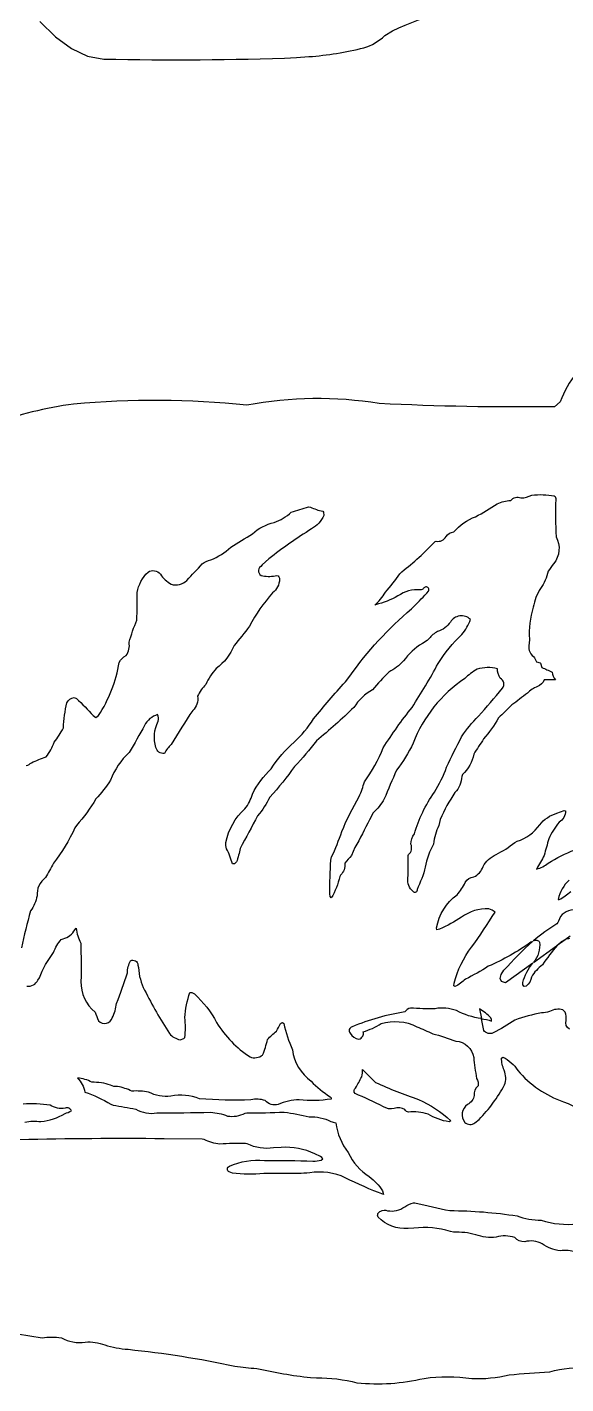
# Model space of a CAD drawing. Extents: x 0.4 to 24.4, y 0.2 to 14.2.
# Drawn here: x 9.95 to 13.06, y 0.23 to 8.08 of the extents above; entities that cross this region are included whole.
import ezdxf

# ---------------------------------------------------------------- set-up
doc = ezdxf.new("R2010")
doc.units = 0
doc.linetypes.add('0', pattern=[0])
doc.layers.add('1', color=7, linetype='0')

msp = doc.modelspace()

# ---------------------------------------------------------------- linework, layer by layer
at = {"layer": '1'}
for points in [[(10.019859, 8.113605), (10.110748, 8.024601), (10.203102, 7.956108), (10.296585, 7.91188), (10.390885, 7.895669, 0.014509), (11.504999, 7.90381), (11.577394, 7.909483, 0.042329), (11.895402, 7.960473, 0.112251), (12.016594, 8.03096), (12.060181, 8.057941, -0.095781), (12.690521, 8.226902, 0.043825)], [(14.493454, 8.103962, 0.175075), (14.484329, 7.941866, -0.053842), (14.459014, 7.889804, 0.017219), (14.218165, 7.544219, 0.070617), (14.196678, 7.479435, 0.023164), (14.293519, 7.268112, -0.020314), (13.794205, 6.832462, 0.045902), (13.413447, 6.453221), (13.400645, 6.432187, -0.107611), (13.303611, 6.282342, -0.00034), (13.124314, 6.07827, 0.075064), (13.031189, 5.912628), (12.99807, 5.883275, -0.015653), (11.983658, 5.901833, 0.086622), (11.218636, 5.892368, 0.049103), (10.216168, 5.898175, 0.059594), (9.743721, 5.780415)], [(9.942287, 3.807321, 0.132602), (9.971474, 3.823505, -0.014529), (10.056618, 3.857529, 0.080678), (10.103371, 3.941952, 0.047217), (10.156548, 4.024404, -0.037013), (10.176113, 4.170505, -0.249125), (10.21936, 4.201206), (10.232315, 4.195278, -0.01847), (10.32943, 4.095722), (10.344162, 4.085121), (10.359863, 4.095856, 0.101896), (10.480034, 4.403759, -0.174616), (10.51963, 4.443016, 0.191879), (10.53714, 4.519997, -0.03459), (10.582146, 4.648533, 0.007479), (10.584106, 4.80817, -0.165691), (10.6464, 4.926529, -0.38286), (10.717941, 4.914185, 0.104013), (10.779976, 4.856791, 0.292874), (10.870872, 4.878628, 0.005303), (10.960411, 4.973789, -0.110735), (11.008988, 4.99721, 0.092588), (11.12561, 5.070629, -0.017067), (11.251074, 5.147201, -0.141322), (11.377174, 5.213173, 0.077759), (11.475449, 5.272301, -0.022507), (11.576005, 5.303557), (11.585905, 5.302366, 0.055215), (11.657433, 5.278652), (11.661163, 5.273701), (11.663116, 5.254482, -0.167167), (11.592567, 5.176586, 0.022734), (11.345551, 5.004082), (11.307701, 4.968834), (11.298355, 4.959229, 0.676312), (11.310036, 4.904797, 0.108435), (11.392206, 4.907079, -0.399681), (11.407349, 4.88464, -0.221309), (11.367569, 4.805859, 0.064554), (11.233391, 4.613338, -0.01658), (11.144073, 4.500889, -0.138577), (11.041275, 4.369331, 0.082218), (10.981392, 4.276375, 0.103621), (10.933311, 4.207432, -0.245328), (10.905491, 4.125441, 0.015481), (10.780815, 3.929413, 0.070578), (10.741127, 3.877174, -0.41011), (10.692467, 3.910934, -0.191946), (10.704958, 4.062776, 0.193828), (10.701775, 4.101429, 0.211158), (10.62638, 4.039332, -0.011534), (10.537048, 3.88253, 0.116681), (10.429932, 3.72213, -0.046289), (10.344337, 3.614128, -0.058124), (10.232552, 3.460709), (10.223785, 3.446468, -0.053892), (10.099136, 3.241058, -0.009618), (10.053734, 3.158039, 0.25863), (10.004234, 3.051952, -0.110115), (9.966507, 2.966217, 0.018437), (9.914787, 2.751347)], [(13.086075, 2.805626, 0.076787), (13.059731, 2.798954), (13.013412, 2.765499, 0.021201), (12.928551, 2.654121, 0.087551), (12.86451, 2.582924, -0.204194), (12.834969, 2.530914), (12.822876, 2.52808), (12.816162, 2.537064), (12.815575, 2.550732, -0.105558), (12.872742, 2.663887), (12.714752, 2.549782), (12.692162, 2.557915), (12.684288, 2.574562), (12.690216, 2.596989), (12.70607, 2.622822, -0.026727), (12.871887, 2.789253), (12.861549, 2.783833, -0.050517), (12.615524, 2.645115, -0.031225), (12.483162, 2.570732, -0.085251), (12.422508, 2.528114), (12.416969, 2.532085), (12.417641, 2.546577, -0.101703), (12.518906, 2.756157, 0.018953), (12.65435, 2.959236), (12.637939, 2.970825), (12.618774, 2.977245, 0.181092), (12.460741, 2.928573, -0.034993), (12.333794, 2.860008), (12.316971, 2.856003), (12.316071, 2.868382, -0.189833), (12.434519, 3.058758, 0.093278), (12.481178, 3.130798, -0.243366), (12.531654, 3.163052, 0.22554), (12.584969, 3.222372, -0.170282), (12.660301, 3.291531, 0.054384), (12.768196, 3.361927), (12.781609, 3.369022, 0.172751), (12.912979, 3.46455, -0.14582), (13.012131, 3.531387), (13.054596, 3.5476), (13.06279, 3.543987, -0.238342), (13.025696, 3.479038, 0.086361), (12.966545, 3.382324, 0.024639), (12.939445, 3.287071, 0.001398), (12.894554, 3.207966, 0.127125), (12.962392, 3.242584, -0.040065), (13.115387, 3.319336, -0.021896)], [(13.082535, 3.143883, 0.143409), (13.020195, 3.032524), (13.025963, 3.03104, 0.042909), (13.092345, 3.078125, 0.000863)], [(13.107635, 2.971325, 0.344105), (13.022141, 2.906086), (13.017632, 2.898487), (13.011383, 2.89093, 0.034066), (12.876534, 2.79303, -0.417409), (12.912207, 2.784574, -0.200503), (12.877441, 2.667282), (13.009827, 2.762909, -0.100777), (13.060143, 2.799259), (13.089455, 2.820419, 0.015818)], [(9.945259, 2.529644, 0.320485), (10.009247, 2.564987), (10.017967, 2.578907, -0.06374), (10.099541, 2.725266, -0.081391), (10.144318, 2.800892, 0.200267), (10.217369, 2.848301), (10.230972, 2.864853, 0.082272), (10.256737, 2.77972, -0.014361), (10.258545, 2.557289, 0.227274), (10.339813, 2.379601, 0.00581), (10.360229, 2.329845, 0.585309), (10.439897, 2.347563, 0.088181), (10.464485, 2.430134, 0.013311), (10.527557, 2.607235, -0.126595), (10.545242, 2.677551, -0.542812), (10.587807, 2.652443), (10.591263, 2.637455, 0.1048), (10.626617, 2.506779, 0.02586), (10.77006, 2.255877, 0.159964), (10.832733, 2.219719), (10.853401, 2.226284), (10.858879, 2.232964, 0.069712), (10.85881, 2.348316, -0.062477), (10.888832, 2.493786), (10.900833, 2.49361), (10.915672, 2.485092, -0.086777), (11.043137, 2.319519, 0.108286), (11.236723, 2.120634, 0.25768), (11.309502, 2.131348, 0.036125), (11.338257, 2.22121, -0.05347), (11.389572, 2.26944, 0.026521), (11.413109, 2.31374), (11.418266, 2.317604), (11.425392, 2.320641), (11.431824, 2.314068, 0.047821), (11.481842, 2.162552, 0.204345), (11.589783, 1.979885, 0.047811), (11.700401, 1.889935), (11.707024, 1.882946), (11.705811, 1.877045, -0.078556), (11.521181, 1.872858, 0.106988), (11.399363, 1.844377, -0.276996), (11.324196, 1.868694, 0.115694), (11.242023, 1.872841, -0.035016), (10.944275, 1.878605, 0.141159), (10.778465, 1.893845, -0.154926), (10.64994, 1.917301, 0.05813), (10.553024, 1.922798, 0.050631), (10.470741, 1.95005, -0.218288), (10.429828, 1.957638, 0.080162), (10.32164, 1.974052, 0.109212), (10.238449, 1.998211, -0.159419), (10.281105, 1.917511, -0.05078), (10.430992, 1.847034), (10.44455, 1.84203, -0.00001), (10.575577, 1.818512, 0.180983), (10.697773, 1.797054, 0.007429), (11.008583, 1.800304, -0.078278), (11.105881, 1.778671, 0.154819), (11.208374, 1.794559), (11.218185, 1.79628, 0.011825), (11.434395, 1.801464, -0.027245), (11.579391, 1.773365, -0.133518), (11.70416, 1.74733, 0.003804), (11.732826, 1.738853, 0.133999), (11.804909, 1.566876, 0.146146), (11.92702, 1.428147, -0.094267), (12.003944, 1.345303), (12.008415, 1.324551, -0.027493), (11.78791, 1.421631, 0.153006), (11.582316, 1.449785, -0.009145), (11.514885, 1.446228), (11.316071, 1.446205, -0.057978), (11.134468, 1.447495), (11.116074, 1.45499, -0.63372), (11.117012, 1.488178, -0.132691), (11.319763, 1.520955, -0.015152), (11.600553, 1.517266, 0.042184), (11.648972, 1.524048), (11.658096, 1.530792), (11.652748, 1.538216), (11.644432, 1.54501), (11.61109, 1.560436, 0.126567), (11.416817, 1.596587), (11.372059, 1.59478, -0.159703), (11.220886, 1.617928), (11.209732, 1.620167, 0.0165), (11.061859, 1.616497, -0.090905), (10.971443, 1.642654), (10.9605, 1.645), (10.738978, 1.646713, 0.009272), (9.90445, 1.640519, -0.015164)], [(13.085617, 2.280453, -0.348929), (13.066156, 2.33215, 0.078902), (13.060326, 2.37965), (13.047249, 2.392448, 0.208715), (12.969566, 2.382959, -0.109374), (12.92408, 2.376019, 0.041945), (12.768845, 2.333427, -0.032072), (12.643471, 2.259682, -0.365314), (12.589287, 2.273842), (12.575745, 2.34156, -0.05079), (12.634117, 2.328194), (12.634285, 2.336685), (12.629776, 2.347, 0.070311), (12.564209, 2.39917), (12.575485, 2.342876, -0.093249), (12.43099, 2.389225, 0.128687), (12.30717, 2.399624, -0.029405), (12.16542, 2.403314, 0.21445), (12.133102, 2.381428, 0.059057), (11.827049, 2.294926, 0.572487), (11.816489, 2.258453, 0.276361), (11.867268, 2.22378, 0.431862), (11.891441, 2.266346, 0.072289), (11.99543, 2.313072, -0.195889), (12.202463, 2.295617, -0.005696), (12.293892, 2.254349, -0.0384), (12.427132, 2.211472, -0.361363), (12.530815, 2.117985, 0.003858), (12.546524, 1.995862, -0.202922), (12.556557, 1.952644, 0.263529), (12.533696, 1.897603, -0.265542), (12.494592, 1.845432, 0.423934), (12.479647, 1.74204, 0.354278), (12.538345, 1.738552), (12.561821, 1.759092, 0.072115), (12.70894, 1.958157, 0.189643), (12.707501, 2.043298, -0.09705), (12.691635, 2.114346), (12.699425, 2.119389, -0.147459), (12.78544, 2.042368, 0.134016), (13.050217, 1.861601, -0.096173), (13.252874, 1.737777, -0.19321)], [(9.934395, 1.742924, -0.085027), (10.02668, 1.746407, 0.096735), (10.166245, 1.792447, 0.011411), (10.203583, 1.807781, 0.42964), (10.167252, 1.823895, -0.176562), (10.079727, 1.840824, 0.058426), (9.924057, 1.847488, 0.021437)], [(13.122246, 0.991695, 0.09177), (13.031059, 0.998756, -0.13642), (12.927696, 1.039101, 0.186113), (12.826134, 1.051155, -0.250245), (12.769394, 1.074867, 0.163036), (12.661394, 1.077192, -0.113949), (12.542694, 1.091942, 0.069375), (12.413818, 1.106613), (12.396393, 1.109531, 0.109622), (12.184814, 1.129234), (12.151367, 1.127876, -0.233082), (11.977976, 1.193987, -0.498782), (11.992874, 1.227592, -0.252371), (12.031807, 1.230748, 0.211379), (12.131938, 1.253773, -0.043131), (12.181992, 1.276638), (12.191154, 1.276006, 0.006285), (12.393372, 1.231052, -0.03894), (12.781883, 1.20013, 0.079531), (12.921455, 1.17535, 0.103268), (13.131022, 1.1547, -0.121778)], [(9.844021, 0.525567, -0.010085), (10.033574, 0.494749, -0.085092), (10.144832, 0.494076, 0.159797), (10.283221, 0.469837, -0.120803), (10.395998, 0.453926, 0.054563), (10.531013, 0.428599, -0.026663), (11.149472, 0.331394, 0.030929), (11.275314, 0.317602, 0.025576), (11.586336, 0.264765), (11.622201, 0.263453, -0.064098), (11.855492, 0.235073, 0.084594), (12.243851, 0.260342, -0.06892), (12.519855, 0.260046, 0.072358), (12.735746, 0.280783, -0.008351), (12.970592, 0.298159, -0.0728), (13.199104, 0.323757)]]:
    msp.add_lwpolyline(points, format="xyb", dxfattribs=at)
for points in [[(12.183891, 4.726544, 0.014822), (12.270069, 4.81649, 1.015288), (12.240364, 4.831059, -0.261449), (12.222427, 4.82391, 0.17452), (12.092476, 4.788109, -0.057183), (11.963692, 4.737128), (11.958624, 4.73442, 0.063176), (12.019714, 4.809361, 0.043843), (12.103569, 4.917259), (12.114853, 4.928677, 0.04164), (12.307083, 5.103188), (12.31292, 5.105247, 0.338672), (12.370975, 5.133008, -0.203034), (12.41581, 5.159691, -0.124351), (12.54144, 5.246937, 0.02134), (12.666336, 5.321011, -0.093806), (12.745178, 5.341526, -0.330081), (12.804359, 5.355434, 0.103657), (12.866867, 5.371513, -0.075321), (12.997368, 5.367435, -0.332268), (13.005531, 5.346413, 0.015907), (13.007675, 5.130939, -0.305684), (12.993229, 4.975161, -0.013036), (12.961967, 4.931335, -0.107941), (12.91795, 4.831737, 0.103591), (12.875725, 4.722916, 0.094976), (12.853661, 4.538017), (12.851601, 4.513763, 0.30093), (12.877052, 4.437363, -0.109866), (12.89357, 4.4062), (12.915443, 4.40099), (12.91835, 4.399395), (12.924416, 4.373894, -0.021462), (12.985146, 4.347519, 0.194455), (13.004929, 4.303223), (12.938568, 4.303219, -0.237707), (12.899651, 4.26469, 0.104097), (12.841688, 4.226043, -0.019275), (12.750732, 4.158165, -0.015567), (12.6745, 4.082527, -0.047224), (12.588199, 3.96128, -0.004973), (12.530807, 3.873039, -0.15819), (12.466652, 3.754261), (12.461708, 3.744076, -0.183292), (12.421976, 3.65002, 0.052641), (12.33737, 3.495456), (12.332688, 3.477975), (12.329704, 3.460125, 0.087991), (12.298431, 3.352661, 0.083785), (12.25111, 3.219469, -0.050154), (12.202927, 3.089199, -0.859456), (12.180663, 3.077974, -0.253279), (12.150558, 3.155224, 0.011776), (12.1521, 3.286976), (12.154282, 3.291824, 0.326784), (12.167503, 3.351604, -0.132952), (12.187767, 3.41193, -0.079327), (12.303307, 3.65263, 0.055324), (12.374329, 3.797806, -0.008185), (12.46106, 3.973741, -0.056508), (12.558346, 4.091737, 0.007524), (12.697083, 4.254139, 0.492953), (12.68457, 4.312241, -0.129672), (12.668068, 4.367165, 0.137075), (12.550827, 4.364174, 0.065175), (12.479156, 4.310051, 0.152347), (12.180037, 3.936333, -0.058273), (12.084572, 3.779591, 0.009259), (12.013863, 3.613481, -0.075352), (11.948341, 3.532891), (11.92781, 3.493485, -0.015437), (11.843396, 3.33209), (11.833256, 3.309799), (11.824791, 3.286819, 0.012059), (11.785126, 3.241009, -0.234951), (11.76062, 3.172436), (11.756264, 3.165241, -0.076768), (11.706985, 3.040501), (11.701019, 3.048424), (11.698273, 3.064915, -0.009181), (11.703479, 3.258647), (11.708503, 3.27769, 0.032088), (11.767639, 3.424496, -0.037807), (11.868523, 3.627106, 0.034769), (11.898346, 3.712463, 0.060323), (12.007805, 3.910263, -0.023849), (12.174034, 4.143715, 0.025222), (12.325171, 4.398242, -0.058857), (12.462531, 4.565496, 0.104108), (12.511848, 4.653175, 0.467885), (12.395836, 4.637527, -0.173356), (12.322426, 4.582516, 0.123474), (12.273529, 4.541397), (12.261276, 4.530361), (12.233766, 4.513528, 0.095799), (12.124213, 4.412298, -0.078467), (12.039833, 4.347435, 0.027431), (11.945473, 4.24556, 0.121963), (11.837334, 4.143242, -0.020591), (11.620773, 3.950687, -0.035191), (11.494225, 3.80191, -0.030323), (11.351555, 3.623837, -0.062538), (11.280212, 3.516327, -0.007644), (11.17923, 3.327198, -0.050258), (11.158119, 3.248753), (11.147743, 3.238884), (11.13504, 3.2374, 0.049631), (11.101364, 3.325714), (11.097359, 3.343582), (11.097137, 3.361889, -0.162648), (11.207443, 3.556847, 0.107088), (11.250214, 3.641697, -0.088398), (11.359589, 3.787903, -0.078941), (11.492371, 3.941475, 0.064329), (11.604462, 4.076775, -0.013081), (11.788406, 4.290812), (11.813889, 4.323288, -0.065426), (12.171584, 4.71353), (12.17777, 4.720006)], [(11.962234, 1.972908, 0.023827), (12.211448, 1.873875, -0.083173), (12.398582, 1.751358), (12.388672, 1.744923, -0.095944), (12.266617, 1.78965, 0.105237), (12.153909, 1.800711, -0.259441), (12.133392, 1.815933, 0.227392), (12.071114, 1.821918, -0.207606), (12.008202, 1.8325, 0.006808), (11.844147, 1.909439, -0.41334), (11.84761, 1.940433, 0.00033), (11.883179, 2.005505, 0.085565), (11.887016, 2.048126)]]:
    msp.add_lwpolyline(points, format="xyb", close=True, dxfattribs=at)

doc.saveas('drawing.dxf')
